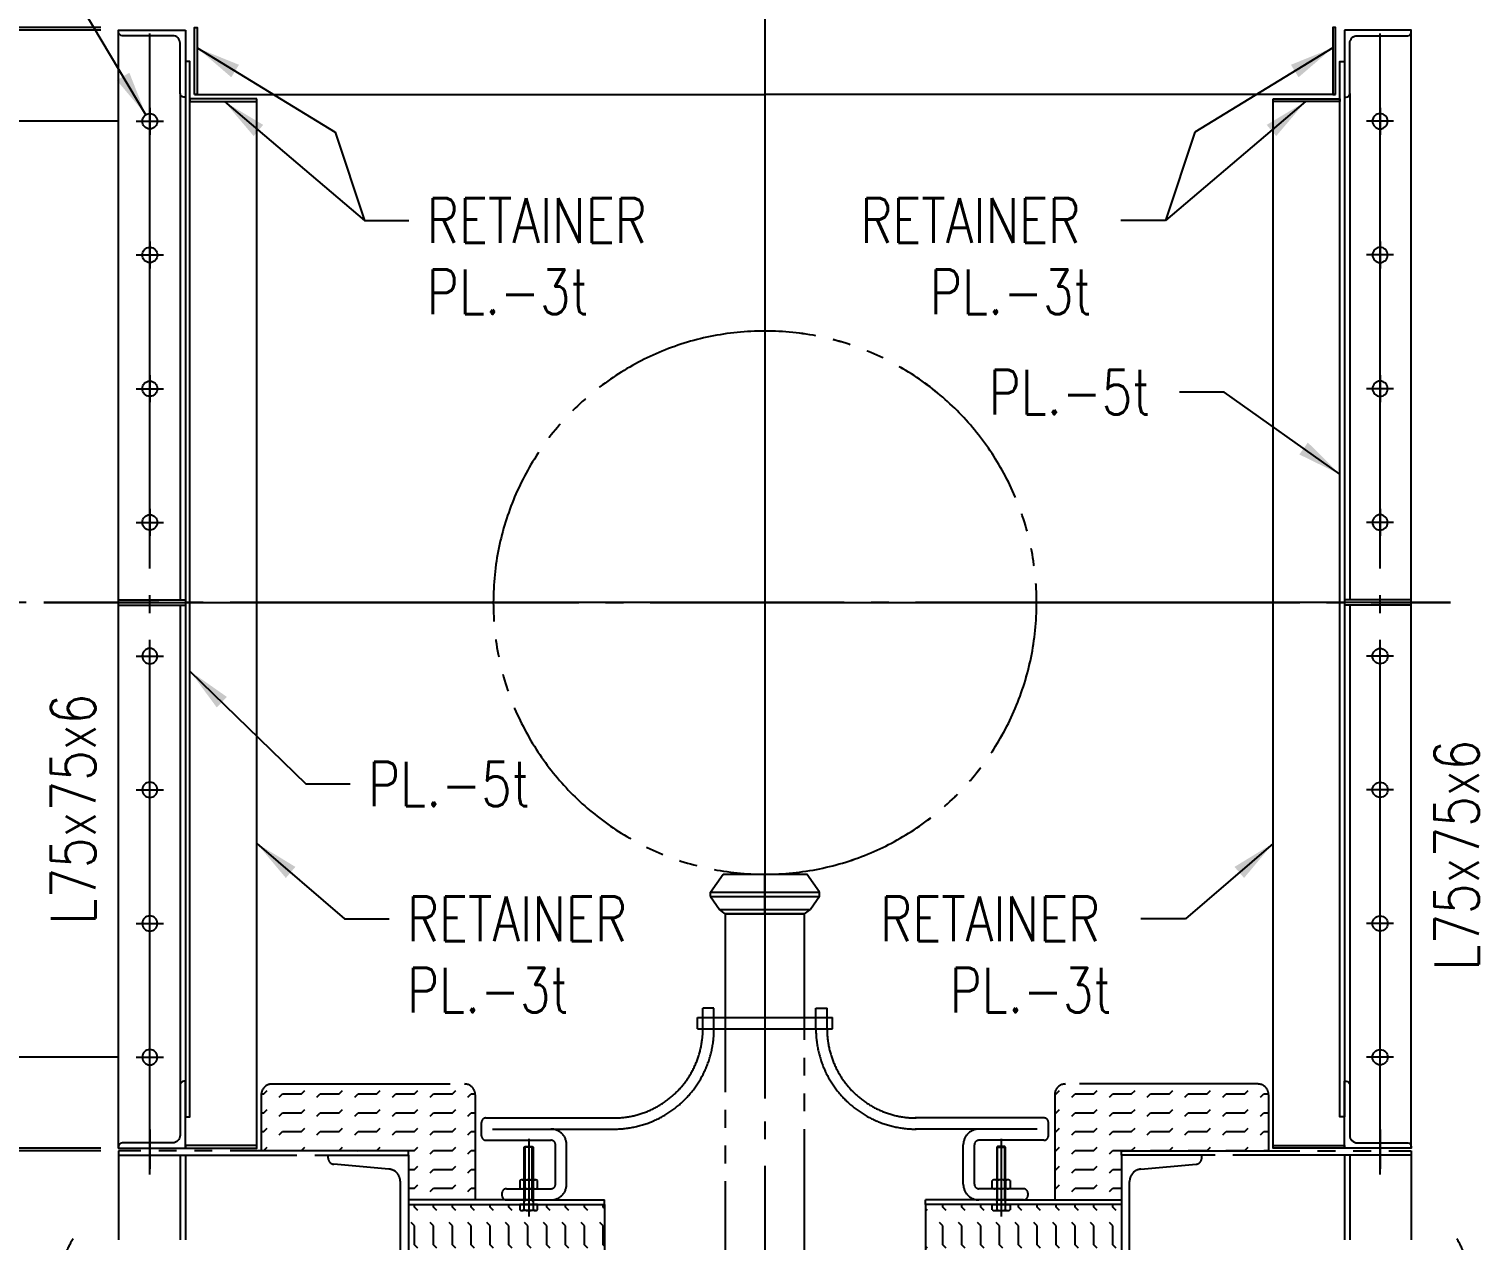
# Model space of a CAD drawing. Header units: millimetres. Extents: x 0 to 232280, y -26939 to 23794.
# Drawn here: x 16939 to 19379, y -18464 to -16426 of the extents above; entities that cross this region are included whole.
import ezdxf

# ---------------------------------------------------------------- set-up
doc = ezdxf.new("R2010")
doc.units = ezdxf.units.MM
doc.header["$LTSCALE"] = 30
for name, pattern in [('JNK-CENTER', [34, 30, -1.5, 1, -1.5]), ('JNK-PHANTOM', [15, 10, -1, 1, -1, 1, -1]), ('PHA', [30, 20, -2, 2, -2, 2, -2])]:
    doc.linetypes.add(name, pattern=pattern)
for name, color, linetype in [('CEN-R', 1, 'JNK-CENTER'), ('CON-G', 3, 'Continuous'), ('CON-W', 7, 'Continuous'), ('conL-g', 3, 'Continuous'), ('Dim-W', 7, 'Continuous'), ('PAN-W', 6, 'PHA'), ('PHA-M', 6, 'JNK-PHANTOM'), ('TXT-Y', 2, 'Continuous')]:
    doc.layers.add(name, color=color, linetype=linetype)
doc.styles.add('SIMPLEX', font='simplex.shx', dxfattribs={"width": 0.8})
doc.dimstyles.new('DIM30_15', dxfattribs={"dimscale": 30, "dimtxt": 2.5, "dimasz": 2.5, "dimexe": 1, "dimexo": 1, "dimgap": 1, "dimtad": 1, "dimdec": 0, "dimlfac": 0.5, "dimdsep": 46, "dimtxsty": 'SIMPLEX', "dimcen": 0, "dimclrd": 7, "dimclre": 7, "dimclrt": 2, "dimadec": 1, "dimazin": 2, "dimtfac": 1, "dimtdec": 0, "dimtix": 1, "dimtmove": 2, "dimatfit": 0, "dimfxl": 1, "dimtolj": 1, "dimtzin": 0, "dimarcsym": 0})
doc.dimstyles.new('DIM30X1.5', dxfattribs={"dimscale": 30, "dimtxt": 2.5, "dimasz": 2.5, "dimexe": 1, "dimexo": 1, "dimgap": 1, "dimtad": 1, "dimdec": 0, "dimlfac": 0.666667, "dimdsep": 46, "dimtxsty": 'SIMPLEX', "dimcen": 0, "dimclrd": 7, "dimclre": 7, "dimclrt": 2, "dimadec": 1, "dimazin": 2, "dimtfac": 1, "dimtdec": 0, "dimtix": 1, "dimtmove": 2, "dimatfit": 0, "dimfxl": 1, "dimtolj": 1, "dimtzin": 0, "dimarcsym": 0})
pattern_1 = [(0, (1935.424, -20313.284), (0, 31.75), [31.75, -31.75]), (45, (1967.174, -20313.284), (2e-15, 31.75), [7.9375, -29.02628, 7.9375, -44.90128])]
pattern_2 = [(90, (1935.424, -20313.284), (-31.75, 2e-15), [31.75, -31.75]), (135, (1935.424, -20281.534), (-31.75, 4e-15), [7.9375, -29.02628, 7.9375, -44.90128])]

# ---------------------------------------------------------------- blocks, each defined once
blk = doc.blocks.new('A$C2FEE125F')
at = {"layer": 'CEN-R'}
for p, q in [((-16, 0), (16, 0)), ((0, 16), (0, -16))]:
    blk.add_line(p, q, dxfattribs=at)
at = {"layer": 'conL-g'}
blk.add_circle((0, 0), 9, dxfattribs=at)
blk = doc.blocks.new('*D632')
at = {"layer": 'DEFPOINTS', "color": 0, "transparency": 16777216}
for p in [(15637.8, -18313.6), (17090.1, -18313.6), (16974.9, -18696.1)]:
    blk.add_point(p, dxfattribs=at)
at = {"layer": 'Dim-W', "color": 7, "lineweight": -2, "transparency": 16777216}
for p, q in [((17060.1, -18313.6), (15607.8, -18313.6)), ((15637.8, -18621.1), (15637.8, -18388.6)), ((16944.9, -18696.1), (15607.8, -18696.1))]:
    blk.add_line(p, q, dxfattribs=at)
at = {"layer": 'Dim-W', "color": 7, "transparency": 16777216}
for points in [[(15625.3, -18388.6), (15650.3, -18388.6), (15637.8, -18313.6)], [(15625.3, -18621.1), (15650.3, -18621.1), (15637.8, -18696.1)]]:
    blk.add_solid(points, dxfattribs=at)
at = {"layer": 'Dim-W', "color": 2, "transparency": 16777216, "insert": (15570.3, -18504.9), "char_height": 75, "attachment_point": 5, "rotation": 90, "style": 'SIMPLEX'}
blk.add_mtext('\\A1;255', dxfattribs=at)
blk = doc.blocks.new('*D633')
at = {"layer": 'DEFPOINTS', "color": 0, "transparency": 16777216}
for p in [(15637.8, -18313.6), (17090.1, -18309.1), (17090.1, -18313.6)]:
    blk.add_point(p, dxfattribs=at)
at = {"layer": 'Dim-W', "color": 7, "lineweight": -2, "transparency": 16777216}
for p, q in [((15637.8, -18234.1), (15637.8, -18159.1)), ((17060.1, -18309.1), (15607.8, -18309.1)), ((17060.1, -18313.6), (15607.8, -18313.6)), ((15637.8, -18309.1), (15637.8, -18313.6)), ((15637.8, -18388.6), (15637.8, -18463.6))]:
    blk.add_line(p, q, dxfattribs=at)
at = {"layer": 'Dim-W', "color": 7, "transparency": 16777216}
for points in [[(15625.3, -18234.1), (15650.3, -18234.1), (15637.8, -18309.1)], [(15625.3, -18388.6), (15650.3, -18388.6), (15637.8, -18313.6)]]:
    blk.add_solid(points, dxfattribs=at)
at = {"layer": 'Dim-W', "color": 2, "transparency": 16777216, "insert": (15570.3, -18259.1), "char_height": 75, "attachment_point": 5, "rotation": 90, "style": 'SIMPLEX'}
blk.add_mtext('\\A1;*3', dxfattribs=at)
blk = doc.blocks.new('*D634')
at = {"layer": 'DEFPOINTS', "color": 0, "transparency": 16777216}
for p in [(15637.8, -16428.1), (17090.1, -16428.1), (17090.1, -18309.1)]:
    blk.add_point(p, dxfattribs=at)
at = {"layer": 'Dim-W', "color": 7, "lineweight": -2, "transparency": 16777216}
for p, q in [((17060.1, -16428.1), (15607.8, -16428.1)), ((15637.8, -18234.1), (15637.8, -16503.1)), ((17060.1, -18309.1), (15607.8, -18309.1))]:
    blk.add_line(p, q, dxfattribs=at)
at = {"layer": 'Dim-W', "color": 7, "transparency": 16777216}
for points in [[(15625.3, -16503.1), (15650.3, -16503.1), (15637.8, -16428.1)], [(15625.3, -18234.1), (15650.3, -18234.1), (15637.8, -18309.1)]]:
    blk.add_solid(points, dxfattribs=at)
at = {"layer": 'Dim-W', "color": 2, "transparency": 16777216, "insert": (15570.3, -17368.6), "char_height": 75, "attachment_point": 5, "rotation": 90, "style": 'SIMPLEX'}
blk.add_mtext('\\A1;1254', dxfattribs=at)
blk = doc.blocks.new('*D635')
at = {"layer": 'DEFPOINTS', "color": 0, "transparency": 16777216}
for p in [(15877.8, -17391.1), (16964.5, -17391.1), (17060.1, -18309.1)]:
    blk.add_point(p, dxfattribs=at)
at = {"layer": 'Dim-W', "color": 7, "lineweight": -2, "transparency": 16777216}
for p, q in [((16934.5, -17391.1), (15847.8, -17391.1)), ((15877.8, -18234.1), (15877.8, -17466.1)), ((17030.1, -18309.1), (15847.8, -18309.1))]:
    blk.add_line(p, q, dxfattribs=at)
at = {"layer": 'Dim-W', "color": 7, "transparency": 16777216}
for points in [[(15865.3, -17466.1), (15890.3, -17466.1), (15877.8, -17391.1)], [(15865.3, -18234.1), (15890.3, -18234.1), (15877.8, -18309.1)]]:
    blk.add_solid(points, dxfattribs=at)
at = {"layer": 'Dim-W', "color": 2, "transparency": 16777216, "insert": (15810.3, -17850.1), "char_height": 75, "attachment_point": 5, "rotation": 90, "style": 'SIMPLEX'}
blk.add_mtext('\\A1;612', dxfattribs=at)
blk = doc.blocks.new('*D636')
at = {"layer": 'DEFPOINTS', "color": 0, "transparency": 16777216}
for p in [(15637.8, -16423.6), (17090.1, -16423.6), (17090.1, -16428.1)]:
    blk.add_point(p, dxfattribs=at)
at = {"layer": 'Dim-W', "color": 7, "lineweight": -2, "transparency": 16777216}
for p, q in [((15637.8, -16348.6), (15637.8, -16273.6)), ((17060.1, -16423.6), (15607.8, -16423.6)), ((17060.1, -16428.1), (15607.8, -16428.1)), ((15637.8, -16428.1), (15637.8, -16423.6)), ((15637.8, -16503.1), (15637.8, -16578.1))]:
    blk.add_line(p, q, dxfattribs=at)
at = {"layer": 'Dim-W', "color": 7, "transparency": 16777216}
for points in [[(15625.3, -16348.6), (15650.3, -16348.6), (15637.8, -16423.6)], [(15625.3, -16503.1), (15650.3, -16503.1), (15637.8, -16428.1)]]:
    blk.add_solid(points, dxfattribs=at)
at = {"layer": 'Dim-W', "color": 2, "transparency": 16777216, "insert": (15570.3, -16354.9), "char_height": 75, "attachment_point": 5, "rotation": 90, "style": 'SIMPLEX'}
blk.add_mtext('\\A1;*3', dxfattribs=at)
blk = doc.blocks.new('*D637')
at = {"layer": 'DEFPOINTS', "color": 0, "transparency": 16777216}
for p in [(15877.8, -16428.1), (17090.1, -16428.1), (16934.5, -17391.1)]:
    blk.add_point(p, dxfattribs=at)
at = {"layer": 'Dim-W', "color": 7, "lineweight": -2, "transparency": 16777216}
for p, q in [((17060.1, -16428.1), (15847.8, -16428.1)), ((15877.8, -17316.1), (15877.8, -16503.1)), ((16904.5, -17391.1), (15847.8, -17391.1))]:
    blk.add_line(p, q, dxfattribs=at)
at = {"layer": 'Dim-W', "color": 7, "transparency": 16777216}
for points in [[(15865.3, -16503.1), (15890.3, -16503.1), (15877.8, -16428.1)], [(15865.3, -17316.1), (15890.3, -17316.1), (15877.8, -17391.1)]]:
    blk.add_solid(points, dxfattribs=at)
at = {"layer": 'Dim-W', "color": 2, "transparency": 16777216, "insert": (15810.3, -16909.6), "char_height": 75, "attachment_point": 5, "rotation": 90, "style": 'SIMPLEX'}
blk.add_mtext('\\A1;642', dxfattribs=at)
blk = doc.blocks.new('*D638')
at = {"layer": 'DEFPOINTS', "color": 0, "transparency": 16777216}
for p in [(17119.9, -18156.1), (16117.8, -18309.1), (16117.8, -18309.1)]:
    blk.add_point(p, dxfattribs=at)
at = {"layer": 'Dim-W', "color": 7, "lineweight": -2, "transparency": 16777216}
for p, q in [((16117.8, -18081.1), (16117.8, -18006.1)), ((17089.9, -18156.1), (16087.8, -18156.1)), ((16117.8, -18156.1), (16117.8, -18309.1)), ((16117.8, -18384.1), (16117.8, -18459.1))]:
    blk.add_line(p, q, dxfattribs=at)
at = {"layer": 'Dim-W', "color": 7, "transparency": 16777216}
for points in [[(16105.3, -18081.1), (16130.3, -18081.1), (16117.8, -18156.1)], [(16105.3, -18384.1), (16130.3, -18384.1), (16117.8, -18309.1)]]:
    blk.add_solid(points, dxfattribs=at)
at = {"layer": 'Dim-W', "color": 2, "transparency": 16777216, "insert": (16050.3, -18232.6), "char_height": 75, "attachment_point": 5, "rotation": 90, "style": 'SIMPLEX'}
blk.add_mtext('\\A1;102', dxfattribs=at)
blk = doc.blocks.new('*D639')
at = {"layer": 'DEFPOINTS', "color": 0, "transparency": 16777216}
for p in [(17119.9, -16581.1), (16117.8, -18156.1), (16117.8, -18156.1)]:
    blk.add_point(p, dxfattribs=at)
at = {"layer": 'Dim-W', "color": 7, "lineweight": -2, "transparency": 16777216}
for p, q in [((17089.9, -16581.1), (16087.8, -16581.1)), ((16117.8, -16656.1), (16117.8, -18081.1))]:
    blk.add_line(p, q, dxfattribs=at)
at = {"layer": 'Dim-W', "color": 7, "transparency": 16777216}
for points in [[(16105.3, -16656.1), (16130.3, -16656.1), (16117.8, -16581.1)], [(16105.3, -18081.1), (16130.3, -18081.1), (16117.8, -18156.1)]]:
    blk.add_solid(points, dxfattribs=at)
at = {"layer": 'Dim-W', "color": 2, "transparency": 16777216, "insert": (16050.3, -17368.6), "char_height": 75, "attachment_point": 5, "rotation": 90, "style": 'SIMPLEX'}
blk.add_mtext('\\A1;7 @150 = 1050', dxfattribs=at)
blk = doc.blocks.new('*D640')
at = {"layer": 'DEFPOINTS', "color": 0, "transparency": 16777216}
for p in [(16117.8, -16428.1), (17090.1, -16428.1), (17089.9, -16581.1)]:
    blk.add_point(p, dxfattribs=at)
at = {"layer": 'Dim-W', "color": 7, "lineweight": -2, "transparency": 16777216}
for p, q in [((16117.8, -16353.1), (16117.8, -16278.1)), ((17060.1, -16428.1), (16087.8, -16428.1)), ((16117.8, -16581.1), (16117.8, -16428.1)), ((17059.9, -16581.1), (16087.8, -16581.1)), ((16117.8, -16656.1), (16117.8, -16731.1))]:
    blk.add_line(p, q, dxfattribs=at)
at = {"layer": 'Dim-W', "color": 7, "transparency": 16777216}
for points in [[(16105.3, -16353.1), (16130.3, -16353.1), (16117.8, -16428.1)], [(16105.3, -16656.1), (16130.3, -16656.1), (16117.8, -16581.1)]]:
    blk.add_solid(points, dxfattribs=at)
at = {"layer": 'Dim-W', "color": 2, "transparency": 16777216, "insert": (16050.3, -16504.6), "char_height": 75, "attachment_point": 5, "rotation": 90, "style": 'SIMPLEX'}
blk.add_mtext('\\A1;102', dxfattribs=at)
blk = doc.blocks.new('*D738')
at = {"layer": 'CON-W', "color": 7, "lineweight": -2, "transparency": 16777216}
for p, q in [((17202.6, -15017.6), (17202.6, -14841.5)), ((19152.6, -15017.6), (19152.6, -14841.5)), ((17277.6, -14871.5), (19077.6, -14871.5)), ((17202.6, -16392.6), (17202.6, -15209.3)), ((19152.6, -16398.1), (19152.6, -15209.3))]:
    blk.add_line(p, q, dxfattribs=at)
at = {"layer": 'CON-W', "color": 7, "transparency": 16777216}
for points in [[(17277.6, -14859), (17277.6, -14884), (17202.6, -14871.5)], [(19077.6, -14859), (19077.6, -14884), (19152.6, -14871.5)]]:
    blk.add_solid(points, dxfattribs=at)
at = {"layer": 'DEFPOINTS', "color": 0, "transparency": 16777216}
for p in [(19152.6, -14871.5), (17202.6, -16422.6), (19152.6, -16428.1)]:
    blk.add_point(p, dxfattribs=at)
at = {"layer": 'CON-W', "color": 2, "transparency": 16777216, "char_height": 75, "attachment_point": 5, "style": 'SIMPLEX'}
for s, insert in [('\\A1;{\\Fromans,whgtxt|c129;\\W0.9;1300\\A0;\\Fsimplex|c129;\\W0.8;', (18177.6, -14804)), ('\\A1;{\\A0; (O/O CASING)}}', (18177.6, -14958.6))]:
    blk.add_mtext(s, dxfattribs=dict(at, insert=insert))
blk = doc.blocks.new('_DotSmall')
at = {"color": 0, "linetype": 'ByBlock', "const_width": 0.5}
blk.add_lwpolyline([(-0.0625, 0, 1), (0.0625, 0, 1)], format="xyb", close=True, dxfattribs=at)
blk = doc.blocks.new('*D739')
at = {"layer": 'DEFPOINTS', "color": 0, "transparency": 16777216}
for p in [(19212.6, -14871.5), (19212.6, -16328.1), (19152.6, -16428.1)]:
    blk.add_point(p, dxfattribs=at)
at = {"layer": 'Dim-W', "color": 7, "lineweight": -2, "transparency": 16777216}
for p, q in [((19152.6, -15017.6), (19152.6, -14841.5)), ((19212.6, -16298.1), (19212.6, -14841.5)), ((19077.6, -14871.5), (19002.6, -14871.5)), ((19152.6, -14871.5), (19212.6, -14871.5)), ((19212.6, -14871.5), (19287.6, -14871.5)), ((19152.6, -16398.1), (19152.6, -15209.3))]:
    blk.add_line(p, q, dxfattribs=at)
at = {"layer": 'Dim-W', "color": 7, "transparency": 16777216}
blk.add_solid([(19077.6, -14859), (19077.6, -14884), (19152.6, -14871.5)], dxfattribs=at)
at = {"layer": 'Dim-W', "color": 7, "lineweight": -2, "transparency": 16777216, "xscale": 75, "yscale": 75, "zscale": 75, "rotation": 180}
blk.add_blockref('_DotSmall', (19212.6, -14871.5), dxfattribs=at)
at = {"layer": 'Dim-W', "color": 2, "transparency": 16777216, "insert": (19155.3, -14804), "char_height": 75, "attachment_point": 5, "style": 'SIMPLEX'}
blk.add_mtext('\\A1;40', dxfattribs=at)
blk = doc.blocks.new('*D628')
at = {"layer": 'CON-W', "color": 7, "lineweight": -2, "transparency": 16777216}
for p, q in [((18177.6, -16179.3), (18177.6, -15366.6)), ((19152.6, -16398.1), (19152.6, -15366.6)), ((19077.6, -15396.6), (18252.6, -15396.6))]:
    blk.add_line(p, q, dxfattribs=at)
at = {"layer": 'CON-W', "color": 7, "transparency": 16777216}
for points in [[(18252.6, -15384.1), (18252.6, -15409.1), (18177.6, -15396.6)], [(19077.6, -15384.1), (19077.6, -15409.1), (19152.6, -15396.6)]]:
    blk.add_solid(points, dxfattribs=at)
at = {"layer": 'DEFPOINTS', "color": 0, "transparency": 16777216}
for p in [(18177.6, -15396.6), (18177.6, -16209.3), (19152.6, -16428.1)]:
    blk.add_point(p, dxfattribs=at)
at = {"layer": 'CON-W', "color": 2, "transparency": 16777216, "insert": (18665.1, -15329.1), "char_height": 75, "attachment_point": 5, "style": 'SIMPLEX'}
blk.add_mtext('\\A1;650', dxfattribs=at)

msp = doc.modelspace()

# ---------------------------------------------------------------- hatches: boundary and pattern name
at = {"layer": 'Dim-W'}
h = msp.add_hatch(dxfattribs=at)
h.set_pattern_fill('FLEX', color=256, scale=5)
h.set_pattern_definition(pattern_1)
h.paths.add_polyline_path([(17690.15, -18219.11, 0.4142136), (17672.15, -18201.11), (17348.15, -18201.11, 0.4142136), (17330.15, -18219.11), (17330.15, -18313.61), (17577.65, -18313.61), (17577.65, -18321.11), (17577.65, -18396.11), (17690.15, -18396.11)])
h = msp.add_hatch(dxfattribs=at)
h.set_pattern_fill('FLEX', color=256, scale=5)
h.set_pattern_definition(pattern_1)
h.paths.add_polyline_path([(18665.15, -18396.11), (18777.65, -18396.11), (18777.65, -18321.11), (18777.65, -18313.61), (19025.15, -18313.61), (19025.15, -18219.11, 0.4142136), (19007.15, -18201.11), (18683.15, -18201.11, 0.4142136), (18665.15, -18219.11)])
h = msp.add_hatch(dxfattribs=at)
h.set_pattern_fill('FLEX', color=256, scale=5, angle=90)
h.set_pattern_definition(pattern_2)
h.paths.add_polyline_path([(17907.65, -18403.61), (17795.15, -18403.61), (17795.15, -18412.72, -0.1763711), (17791.48, -18414.11), (17768.98, -18414.11, -0.1841822), (17765.15, -18412.72), (17765.15, -18403.61), (17577.65, -18403.61), (17577.65, -18696.11), (17895.03, -18884.56, 0.1347598), (17907.65, -18838.61)])
h = msp.add_hatch(dxfattribs=at)
h.set_pattern_fill('FLEX', color=256, scale=5, angle=90)
h.set_pattern_definition(pattern_2)
h.paths.add_polyline_path([(18447.65, -18403.61), (18560.15, -18403.61), (18560.15, -18412.72, 0.1763711), (18563.81, -18414.11), (18586.31, -18414.11, 0.1841822), (18590.15, -18412.72), (18590.15, -18403.61), (18777.65, -18403.61), (18777.65, -18696.11), (18460.26, -18884.56, -0.1347598), (18447.65, -18838.61)])

# ---------------------------------------------------------------- linework, layer by layer
at = {"layer": 'CEN-R'}
for p, q in [((18177.65, -16299.04), (18177.65, -19120.34)), ((17142.65, -18353.67), (17142.65, -16393.61)), ((19212.65, -18353.67), (19212.65, -16393.61)), ((18177.65, -16556.52), (18177.65, -18225.71)), ((18177.65, -16556.52), (18177.65, -18225.71)), ((18177.65, -17391.12), (16964.52, -17391.12)), ((16964.52, -17391.12), (18177.65, -17391.12)), ((18177.65, -17391.12), (19331.13, -17391.12)), ((19331.13, -17391.12), (18177.65, -17391.12)), ((17142.65, -18277.61), (17142.65, -18343.61)), ((19212.65, -18277.61), (19212.65, -18343.61))]:
    msp.add_line(p, q, dxfattribs=at)
at = {"layer": 'CON-G'}
for p, q in [((17090.15, -18309.11), (17090.15, -16428.11)), ((19265.15, -18309.11), (19265.15, -16428.11)), ((17193.65, -16534.61), (17193.65, -17386.64)), ((17217.65, -16536.11), (18177.65, -16536.11)), ((19137.65, -16536.11), (18177.65, -16536.11)), ((19161.65, -16534.61), (19161.65, -17386.64)), ((17322.65, -18304.61), (17322.65, -16543.61)), ((19032.65, -18304.61), (19032.65, -16543.61)), ((17090.15, -17386.64), (17202.65, -17386.64)), ((17090.15, -17395.64), (17202.65, -17395.64)), ((17193.65, -17395.64), (17193.65, -18202.61)), ((19265.15, -17386.64), (19152.65, -17386.64)), ((19265.15, -17395.64), (19152.65, -17395.64)), ((19161.65, -17395.64), (19161.65, -18202.61))]:
    msp.add_line(p, q, dxfattribs=at)
for points in [[(17202.65, -16428.11), (17202.65, -16540.61), (17199.65, -16540.61, -0.4142136), (17193.65, -16534.61), (17193.65, -16449.86, 0.4142136), (17180.9, -16437.11), (17096.15, -16437.11, -0.4142136), (17090.15, -16431.11), (17090.15, -16428.11)], [(19152.65, -16428.11), (19152.65, -16540.61), (19155.65, -16540.61, 0.4142136), (19161.65, -16534.61), (19161.65, -16449.86, -0.4142136), (19174.4, -16437.11), (19259.15, -16437.11, 0.4142136), (19265.15, -16431.11), (19265.15, -16428.11)], [(17202.65, -18309.11), (17202.65, -18196.61), (17199.65, -18196.61, 0.4142136), (17193.65, -18202.61), (17193.65, -18287.36, -0.4142136), (17180.9, -18300.11), (17096.15, -18300.11, 0.4142136), (17090.15, -18306.11), (17090.15, -18309.11)], [(19152.65, -18309.11), (19152.65, -18196.61), (19155.65, -18196.61, -0.4142136), (19161.65, -18202.61), (19161.65, -18287.36, 0.4142136), (19174.4, -18300.11), (19259.15, -18300.11, -0.4142136), (19265.15, -18306.11), (19265.15, -18309.11)]]:
    msp.add_lwpolyline(points, format="xyb", close=True, dxfattribs=at)
for points in [[(17217.65, -16536.11), (17217.65, -16423.61), (17222.15, -16423.61), (17222.15, -16536.11)], [(19137.65, -16536.11), (19137.65, -16423.61), (19133.15, -16423.61), (19133.15, -16536.11)], [(17202.65, -18256.61), (17210.15, -18256.61), (17210.15, -16480.61), (17202.65, -16480.61)], [(19152.65, -18256.61), (19145.15, -18256.61), (19145.15, -16480.61), (19152.65, -16480.61)], [(17322.65, -16543.61), (17210.15, -16543.61), (17210.15, -16548.11), (17322.65, -16548.11)], [(19032.65, -16543.61), (19145.15, -16543.61), (19145.15, -16548.11), (19032.65, -16548.11)], [(17322.65, -18304.61), (17202.65, -18304.61), (17202.65, -18309.11), (17322.65, -18309.11)], [(19032.65, -18304.61), (19152.65, -18304.61), (19152.65, -18309.11), (19032.65, -18309.11)]]:
    msp.add_lwpolyline(points, close=True, dxfattribs=at)
at = {"layer": 'CON-W'}
for p, q in [((17454.45, -16599.21), (17503.72, -16747.95)), ((18900.84, -16599.21), (18851.58, -16747.95)), ((17503.72, -16747.95), (17578.72, -16747.95)), ((18851.58, -16747.95), (18776.58, -16747.95)), ((18950.4, -17036.93), (18875.4, -17036.93)), ((17404.89, -17696.23), (17479.89, -17696.23)), ((17470.22, -17923.16), (17545.22, -17923.16)), ((18885.08, -17923.16), (18810.08, -17923.16))]:
    msp.add_line(p, q, dxfattribs=at)
at = {"layer": 'PAN-W'}
for p, q in [((17700.7, -18288.28), (17700.7, -18265.78)), ((17708.2, -18258.28), (17924.88, -18258.28)), ((18647.1, -18258.28), (18430.42, -18258.28)), ((18654.6, -18288.28), (18654.6, -18265.78)), ((17708.2, -18295.78), (17817.65, -18295.78)), ((17719.45, -18277.03), (17924.98, -18277.03)), ((17780.15, -18293.11), (17780.15, -18424.14)), ((18635.85, -18277.03), (18430.31, -18277.03)), ((18647.1, -18295.78), (18537.65, -18295.78)), ((18575.15, -18293.11), (18575.15, -18424.14)), ((17787.65, -18307.61), (17772.65, -18307.61)), ((17825.15, -18369.86), (17825.15, -18303.28)), ((17843.9, -18369.86), (17843.9, -18303.28)), ((18511.4, -18369.86), (18511.4, -18303.28)), ((18530.15, -18369.86), (18530.15, -18303.28)), ((18567.65, -18307.61), (18582.65, -18307.61)), ((17768.98, -18362.36), (17791.31, -18362.36)), ((17772.65, -18363.76), (17772.65, -18375.97)), ((17787.65, -18363.76), (17787.65, -18375.97)), ((18586.31, -18362.36), (18563.98, -18362.36)), ((18567.65, -18363.76), (18567.65, -18375.97)), ((18582.65, -18363.76), (18582.65, -18375.97)), ((17742.65, -18377.36), (17817.65, -18377.36)), ((17768.98, -18377.36), (17791.31, -18377.36)), ((18612.65, -18377.36), (18537.65, -18377.36)), ((18586.31, -18377.36), (18563.98, -18377.36)), ((17787.65, -18396.11), (17577.65, -18396.11)), ((17791.31, -18414.11), (17768.98, -18414.11)), ((18563.98, -18414.11), (18586.31, -18414.11)), ((18567.65, -18396.11), (18777.65, -18396.11))]:
    msp.add_line(p, q, dxfattribs=at)
for points in [[(17577.65, -18321.11), (17577.65, -18696.11), (17442.65, -18696.11), (17442.65, -18691.55, -0.3888787), (17452.23, -18681.09), (17544.98, -18672.98, 0.3888787), (17564.15, -18652.06), (17564.15, -18365.17, 0.3888787), (17544.98, -18344.25), (17452.23, -18336.14, -0.3888787), (17442.65, -18325.68), (17442.65, -18321.11)], [(18777.65, -18321.11), (18777.65, -18696.11), (18912.65, -18696.11), (18912.65, -18691.55, 0.3888787), (18903.06, -18681.09), (18810.32, -18672.98, -0.3888787), (18791.15, -18652.06), (18791.15, -18365.17, -0.3888787), (18810.32, -18344.25), (18903.06, -18336.14, 0.3888787), (18912.65, -18325.68), (18912.65, -18321.11)], [(17795.15, -18363.76, 0.3726589), (17787.65, -18363.76, 0.186242), (17772.65, -18363.76, 0.3726589), (17765.15, -18363.76), (17765.15, -18375.97, 0.3726589), (17772.65, -18375.97, 0.186242), (17787.65, -18375.97, 0.3726589), (17795.15, -18375.97)], [(18560.15, -18363.76, -0.3726589), (18567.65, -18363.76, -0.186242), (18582.65, -18363.76, -0.3726589), (18590.15, -18363.76), (18590.15, -18375.97, -0.3726589), (18582.65, -18375.97, -0.186242), (18567.65, -18375.97, -0.3726589), (18560.15, -18375.97)], [(17765.15, -18412.72, 0.3726589), (17772.65, -18412.72, 0.186242), (17787.65, -18412.72, 0.3726589), (17795.15, -18412.72), (17795.15, -18403.61), (17765.15, -18403.61)], [(18590.15, -18412.72, -0.3726589), (18582.65, -18412.72, -0.186242), (18567.65, -18412.72, -0.3726589), (18560.15, -18412.72), (18560.15, -18403.61), (18590.15, -18403.61)]]:
    msp.add_lwpolyline(points, format="xyb", close=True, dxfattribs=at)
at = {"layer": 'PAN-W', "color": 6}
for points in [[(17772.65, -18398.71), (17774.15, -18396.11), (17774.15, -18306.11)], [(17787.65, -18398.71), (17786.15, -18396.11), (17786.15, -18306.11)], [(18567.65, -18398.71), (18569.15, -18396.11), (18569.15, -18306.11)], [(18582.65, -18398.71), (18581.15, -18396.11), (18581.15, -18306.11)]]:
    msp.add_lwpolyline(points, dxfattribs=at)
at = {"layer": 'PAN-W'}
for points in [[(17772.65, -18412.72), (17772.65, -18307.61), (17774.15, -18306.11), (17786.15, -18306.11), (17787.65, -18307.61), (17787.65, -18412.72)], [(18582.65, -18412.72), (18582.65, -18307.61), (18581.15, -18306.11), (18569.15, -18306.11), (18567.65, -18307.61), (18567.65, -18412.72)], [(17577.65, -18403.61), (17907.65, -18403.61)], [(18777.65, -18403.61), (18447.65, -18403.61)]]:
    msp.add_lwpolyline(points, dxfattribs=at)
for points in [[(17735.15, -18384.86), (17735.15, -18388.61, 0.4142136), (17742.65, -18396.11), (17907.65, -18396.11)], [(18620.15, -18384.86), (18620.15, -18388.61, -0.4142136), (18612.65, -18396.11), (18447.65, -18396.11)]]:
    msp.add_lwpolyline(points, format="xyb", dxfattribs=at)
for centre, radius, start, end in [((17708.2, -18265.78), 7.5, 90, 180), ((18647.1, -18265.78), 7.5, 0, 90), ((17708.2, -18288.28), 7.5, 180, 270), ((17817.65, -18303.28), 26.25, 0, 90), ((17817.65, -18303.28), 7.5, 0, 90), ((18537.65, -18303.28), 26.25, 90, 180), ((18537.65, -18303.28), 7.5, 90, 180), ((18647.1, -18288.28), 7.5, 270, 0), ((17817.65, -18369.86), 7.5, 270, 0), ((17817.65, -18369.86), 26.25, 270, 0), ((18537.65, -18369.86), 26.25, 180, 270), ((18537.65, -18369.86), 7.5, 180, 270), ((17742.65, -18384.86), 7.5, 90, 180), ((18612.65, -18384.86), 7.5, 0, 90)]:
    msp.add_arc(centre, radius, start, end, dxfattribs=at)
at = {"layer": 'PHA-M'}
for p, q in [((18085.97, -17878.34), (18107.4, -17848.17)), ((18107.4, -17848.17), (18247.89, -17848.17)), ((18177.65, -17914.85), (18177.65, -17848.17)), ((18269.32, -17878.34), (18247.89, -17848.17)), ((18085.97, -17885.84), (18085.97, -17878.34)), ((18085.97, -17878.34), (18269.32, -17878.34)), ((18269.32, -17885.84), (18269.32, -17878.34)), ((18085.97, -17885.84), (18269.32, -17885.84)), ((18085.97, -17885.84), (18101.14, -17907.31)), ((18110.97, -17914.85), (18101.14, -17907.31)), ((18101.14, -17907.31), (18254.15, -17907.31)), ((18244.32, -17914.85), (18254.15, -17907.31)), ((18269.32, -17885.84), (18254.15, -17907.31)), ((18244.32, -17914.85), (18110.97, -17914.85)), ((18110.97, -17914.85), (18110.97, -19027.02)), ((18110.97, -17914.85), (18244.32, -17914.85)), ((18244.32, -19027.02), (18244.32, -17914.85)), ((18073.17, -18108.29), (18073.17, -18073.77)), ((18091.92, -18073.77), (18073.17, -18073.77)), ((18091.92, -18108.18), (18091.92, -18073.77)), ((18263.37, -18108.18), (18263.37, -18073.77)), ((18263.37, -18073.77), (18282.12, -18073.77)), ((18282.12, -18108.29), (18282.12, -18073.77)), ((18064.17, -18108.18), (18064.17, -18089.43)), ((18064.17, -18089.43), (18291.12, -18089.43)), ((18291.12, -18108.18), (18291.12, -18089.43)), ((18064.17, -18108.18), (18291.12, -18108.18)), ((17330.15, -18219.11), (17330.15, -18313.61)), ((17348.15, -18201.11), (17672.15, -18201.11)), ((17690.15, -18219.11), (17690.15, -18396.11)), ((18665.15, -18219.11), (18665.15, -18396.11)), ((19007.15, -18201.11), (18683.15, -18201.11)), ((19025.15, -18219.11), (19025.15, -18313.61)), ((17090.15, -18313.61), (17090.15, -18463.61)), ((17193.65, -18321.11), (17193.65, -18463.61)), ((17202.65, -18321.11), (17202.65, -18463.61)), ((19152.65, -18321.11), (19152.65, -18463.61)), ((19161.65, -18321.11), (19161.65, -18463.61)), ((19265.15, -18313.61), (19265.15, -18463.61)), ((17907.65, -18403.61), (17907.65, -18396.11)), ((17907.65, -18403.61), (17907.65, -18838.61)), ((18447.65, -18403.61), (18447.65, -18396.11)), ((18447.65, -18403.61), (18447.65, -18928.61))]:
    msp.add_line(p, q, dxfattribs=at)
for points in [[(17577.65, -18313.61), (17090.15, -18313.61), (17090.15, -18321.11), (17577.65, -18321.11)], [(18777.65, -18313.61), (19265.15, -18313.61), (19265.15, -18321.11), (18777.65, -18321.11)]]:
    msp.add_lwpolyline(points, close=True, dxfattribs=at)
for points in [[(17013.68, -18696.11, 0.3273715), (17013.68, -18583.61, -0.3013075), (17013.68, -18461.38)], [(19341.61, -18696.11, -0.3273715), (19341.61, -18583.61, 0.3013075), (19341.61, -18461.38)]]:
    msp.add_lwpolyline(points, format="xyb", dxfattribs=at)
for centre, radius, start, end in [((18177.65, -17391.12), 457.05, 90, 270), ((18177.65, -17391.12), 457.05, 270, 90), ((18177.65, -17391.16), 457.05, 270, 90), ((17923.17, -18108.29), 150, 270, 0), ((17923.17, -18108.29), 168.75, 270, 0), ((18432.12, -18108.29), 168.75, 180, 270), ((18432.12, -18108.29), 150, 180, 270), ((17348.15, -18219.11), 18, 90, 180), ((17672.15, -18219.11), 18, 0, 90), ((18683.15, -18219.11), 18, 90, 180), ((19007.15, -18219.11), 18, 0, 90)]:
    msp.add_arc(centre, radius, start, end, dxfattribs=at)

# ---------------------------------------------------------------- block references
at = {"layer": 'CON-G', "yscale": 1.421052631578947, "zscale": 1.421052631578947}
for p, xscale in [((17142.65, -16581.11), 1.421052631578947), ((19212.65, -16581.11), -1.421052631578947), ((17142.65, -16806.11), 1.421052631578947), ((19212.65, -16806.11), -1.421052631578947), ((17142.65, -17031.11), 1.421052631578947), ((19212.65, -17031.11), -1.421052631578947), ((17142.65, -17256.11), 1.421052631578947), ((19212.65, -17256.11), -1.421052631578947)]:
    msp.add_blockref('A$C2FEE125F', p, dxfattribs=dict(at, xscale=xscale))
at = {"layer": 'CON-G', "yscale": 1.421052631578947, "zscale": 1.421052631578947, "rotation": 180}
for p, xscale in [((17142.65, -17481.07), -1.421052631578947), ((19212.65, -17481.07), 1.421052631578947), ((17142.65, -17706.07), -1.421052631578947), ((19212.65, -17706.07), 1.421052631578947), ((17142.65, -17931.07), -1.421052631578947), ((19212.65, -17931.07), 1.421052631578947), ((17142.65, -18156.07), -1.421052631578947), ((19212.65, -18156.07), 1.421052631578947)]:
    msp.add_blockref('A$C2FEE125F', p, dxfattribs=dict(at, xscale=xscale))

# ---------------------------------------------------------------- texts
at = {"layer": 'CON-W', "color": 2, "style": 'SIMPLEX', "width": 0.8}
for s, p in [('RETAINER', (17608.72, -16785.45)), ('RETAINER', (18338, -16785.45)), ('PL.-3t', (17608.72, -16905.45)), ('PL.-3t', (18455.15, -16905.45)), ('PL.-5t', (18553.97, -17074.43)), ('PL.-5t', (17509.89, -17733.73)), ('RETAINER', (17575.22, -17960.66)), ('RETAINER', (18371.5, -17960.66)), ('PL.-3t', (17575.22, -18080.66)), ('PL.-3t', (18488.65, -18080.66))]:
    msp.add_text(s, height=75, dxfattribs=at).set_placement(p)
at = {"layer": 'TXT-Y', "color": 2, "style": 'SIMPLEX', "width": 0.8}
for p in [(17051.17, -17932.8), (19379.12, -18010.17)]:
    msp.add_text('L75x75x6', height=75, rotation=90, dxfattribs=at).set_placement(p)

# ---------------------------------------------------------------- dimensions: what is measured, and where the dimension line sits
at = {"layer": 'CON-W'}
dim = msp.add_linear_dim(base=(19152.65, -14871.46), p1=(17202.65, -16422.61), p2=(19152.65, -16428.11), text='{\\Fromans,whgtxt|c129;\\W0.9;<>\\A0;\\Fsimplex|c129;\\W0.8;\\X{\\A0; (O/O CASING)}}', dimstyle='DIM30X1.5', dxfattribs=at)
dim.commit()
dim.dimension.update_dxf_attribs({"geometry": '*D738', "text_midpoint": (18177.65, -14871.46)})
dim = msp.add_linear_dim(base=(18177.65, -15396.6), p1=(19152.65, -16428.11), p2=(18177.65, -16209.35), angle=180, dimstyle='DIM30X1.5', dxfattribs=at)
dim.commit()
dim.dimension.update_dxf_attribs({"geometry": '*D628', "text_midpoint": (18665.15, -15329.1)})
at = {"layer": 'Dim-W'}
dim = msp.add_linear_dim(base=(19212.65, -14871.46), p1=(19152.65, -16428.11), p2=(19212.65, -16328.11), angle=180, dimstyle='DIM30X1.5', override={"dimblk2": 'DotSmall', "dimsah": 1}, dxfattribs=at)
dim.commit()
dim.dimension.update_dxf_attribs({"geometry": '*D739', "text_midpoint": (19155.34, -14803.96), "dimtype": 160})
for base, p1, p2, picture, middle in [((15637.82, -16423.61), (17090.15, -16428.11), (17090.15, -16423.61), '*D636', (15570.32, -16354.9)), ((15637.82, -18313.61), (17090.15, -18309.11), (17090.15, -18313.61), '*D633', (15570.32, -18259.15))]:
    dim = msp.add_linear_dim(base=base, p1=p1, p2=p2, angle=90, text='*<>', dimstyle='DIM30X1.5', dxfattribs=at)
    dim.commit()
    dim.dimension.update_dxf_attribs({"geometry": picture, "text_midpoint": middle, "dimtype": 160})
for base, p1, p2, picture, middle in [((16117.82, -16428.11), (17089.87, -16581.11), (17090.15, -16428.11), '*D640', (16050.32, -16504.61)), ((15637.82, -16428.11), (17090.15, -18309.11), (17090.15, -16428.11), '*D634', (15570.32, -17368.61)), ((15877.82, -16428.11), (16934.52, -17391.12), (17090.15, -16428.11), '*D637', (15810.32, -16909.62)), ((15877.82, -17391.12), (17060.15, -18309.11), (16964.52, -17391.12), '*D635', (15810.32, -17850.12)), ((16117.82, -18309.11), (17119.87, -18156.07), (16117.82, -18309.11), '*D638', (16050.32, -18232.59)), ((15637.82, -18313.61), (16974.93, -18696.11), (17090.15, -18313.61), '*D632', (15570.32, -18504.86))]:
    dim = msp.add_linear_dim(base=base, p1=p1, p2=p2, angle=90, dimstyle='DIM30X1.5', dxfattribs=at)
    dim.commit()
    dim.dimension.update_dxf_attribs({"geometry": picture, "text_midpoint": middle})
dim = msp.add_linear_dim(base=(16117.82, -18156.07), p1=(17119.87, -16581.11), p2=(16117.82, -18156.07), angle=90, text='7 @150 = <>', dimstyle='DIM30X1.5', dxfattribs=at)
dim.commit()
dim.dimension.update_dxf_attribs({"geometry": '*D639', "text_midpoint": (16050.32, -17368.59)})

# ---------------------------------------------------------------- leaders
at = {"layer": 'CON-W'}
for points in [[(17136, -16570.18), (16834.34, -16064.04)], [(17222.15, -16457.53), (17454.45, -16599.21)], [(19133.15, -16457.53), (18900.84, -16599.21)], [(17268.18, -16548.11), (17503.72, -16747.95)], [(19087.11, -16548.11), (18851.58, -16747.95)]]:
    msp.add_leader(points, dimstyle='DIM30_15', override={"dimgap": 1, "dimtad": 0}, dxfattribs=at)
for points in [[(19145.15, -17175.19), (18950.4, -17036.93)], [(17210.15, -17506.25), (17404.89, -17696.23)], [(17322.65, -17796.18), (17470.22, -17923.16)], [(19032.65, -17796.18), (18885.08, -17923.16)]]:
    msp.add_leader(points, dimstyle='DIM30_15', dxfattribs=at)

doc.saveas('drawing.dxf')
